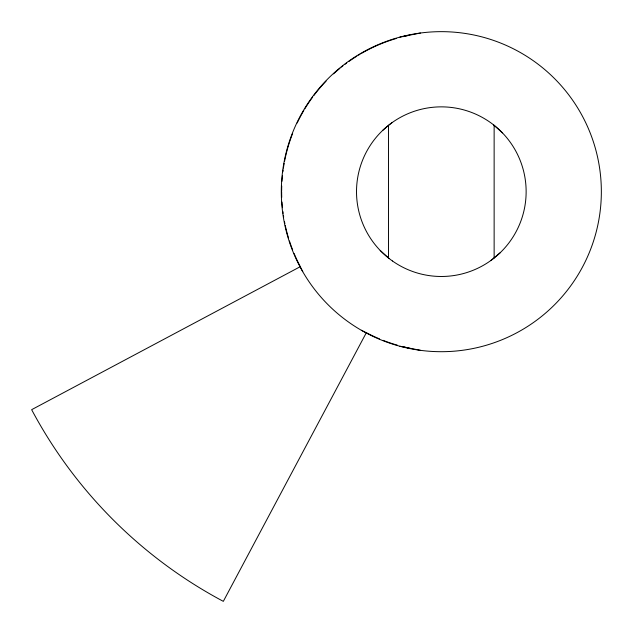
<?xml version="1.0" encoding="UTF-8"?>
<svg xmlns="http://www.w3.org/2000/svg" width="633" height="633" viewBox="0 0 633 633"><rect width="100%" height="100%" fill="white"/><g stroke="black" fill="none" stroke-linecap="round" stroke-linejoin="round"><path stroke-width="0.95" d="M500.117 252.804L490.82 260.551M382.538 130.54L387.855 125.935M391.835 122.802L388.52 125.358L388.52 257.963M399.906 37.102L420.439 33.019M399.906 346.243L420.439 350.326M361.316 330.26A160.022 160.022 0 0 0 601.35 191.672A160.022 160.022 0 0 0 361.316 53.093A160.022 160.022 0 0 0 361.316 330.26L366.325 332.729L223.322 601.35A464.068 464.068 0 0 1 31.65 409.678L300.271 266.675L302.74 271.684M493.471 124.78L502.46 132.883M380.196 250.462L389.184 258.565M494.136 125.381L494.136 257.963M409.322 348.118A159.682 159.682 0 0 1 403.783 346.884M397.374 345.191A159.682 159.682 0 0 1 383.044 340.34M379.531 338.916A159.682 159.682 0 0 1 366.705 332.847M300.129 266.256A159.682 159.682 0 0 1 294.068 253.422M292.644 249.916A159.682 159.682 0 0 1 289.455 241.007M288.601 238.301A159.682 159.682 0 0 1 286.567 231.013M286.338 230.096A159.682 159.682 0 0 1 285.261 225.49M284.874 223.639A159.682 159.682 0 0 1 284.51 221.779M283.679 217.111A159.682 159.682 0 0 1 283.394 215.244M283.125 213.368A159.682 159.682 0 0 1 282.88 211.493M282.453 207.743A159.682 159.682 0 0 1 281.986 202.077M281.74 197.346A159.682 159.682 0 0 1 281.645 191.672M281.645 190.731A159.682 159.682 0 0 1 281.74 185.999M281.986 181.267A159.682 159.682 0 0 1 282.453 175.61M282.88 171.852A159.682 159.682 0 0 1 283.125 169.976M283.394 168.109A159.682 159.682 0 0 1 284.162 163.433M284.51 161.573A159.682 159.682 0 0 1 286.338 153.249M286.567 152.339A159.682 159.682 0 0 1 292.644 133.428M297.162 123.008A159.682 159.682 0 0 1 303.824 110.49M304.797 108.86A159.682 159.682 0 0 1 312.686 97.071M313.818 95.551A159.682 159.682 0 0 1 326.074 81.151M333.528 73.871A159.682 159.682 0 0 1 339.953 68.293M341.424 67.098A159.682 159.682 0 0 1 342.904 65.927M345.159 64.194A159.682 159.682 0 0 1 346.678 63.063M348.981 61.401A159.682 159.682 0 0 1 356.854 56.163M358.468 55.174A159.682 159.682 0 0 1 360.09 54.201M361.728 53.243A159.682 159.682 0 0 1 396.464 38.423M402.865 36.69A159.682 159.682 0 0 1 409.322 35.234M392.428 260.97A84.814 84.814 0 0 0 525.786 199.371A84.814 84.814 0 0 0 405.761 114.676A84.814 84.814 0 0 0 392.428 260.97"/></g></svg>
